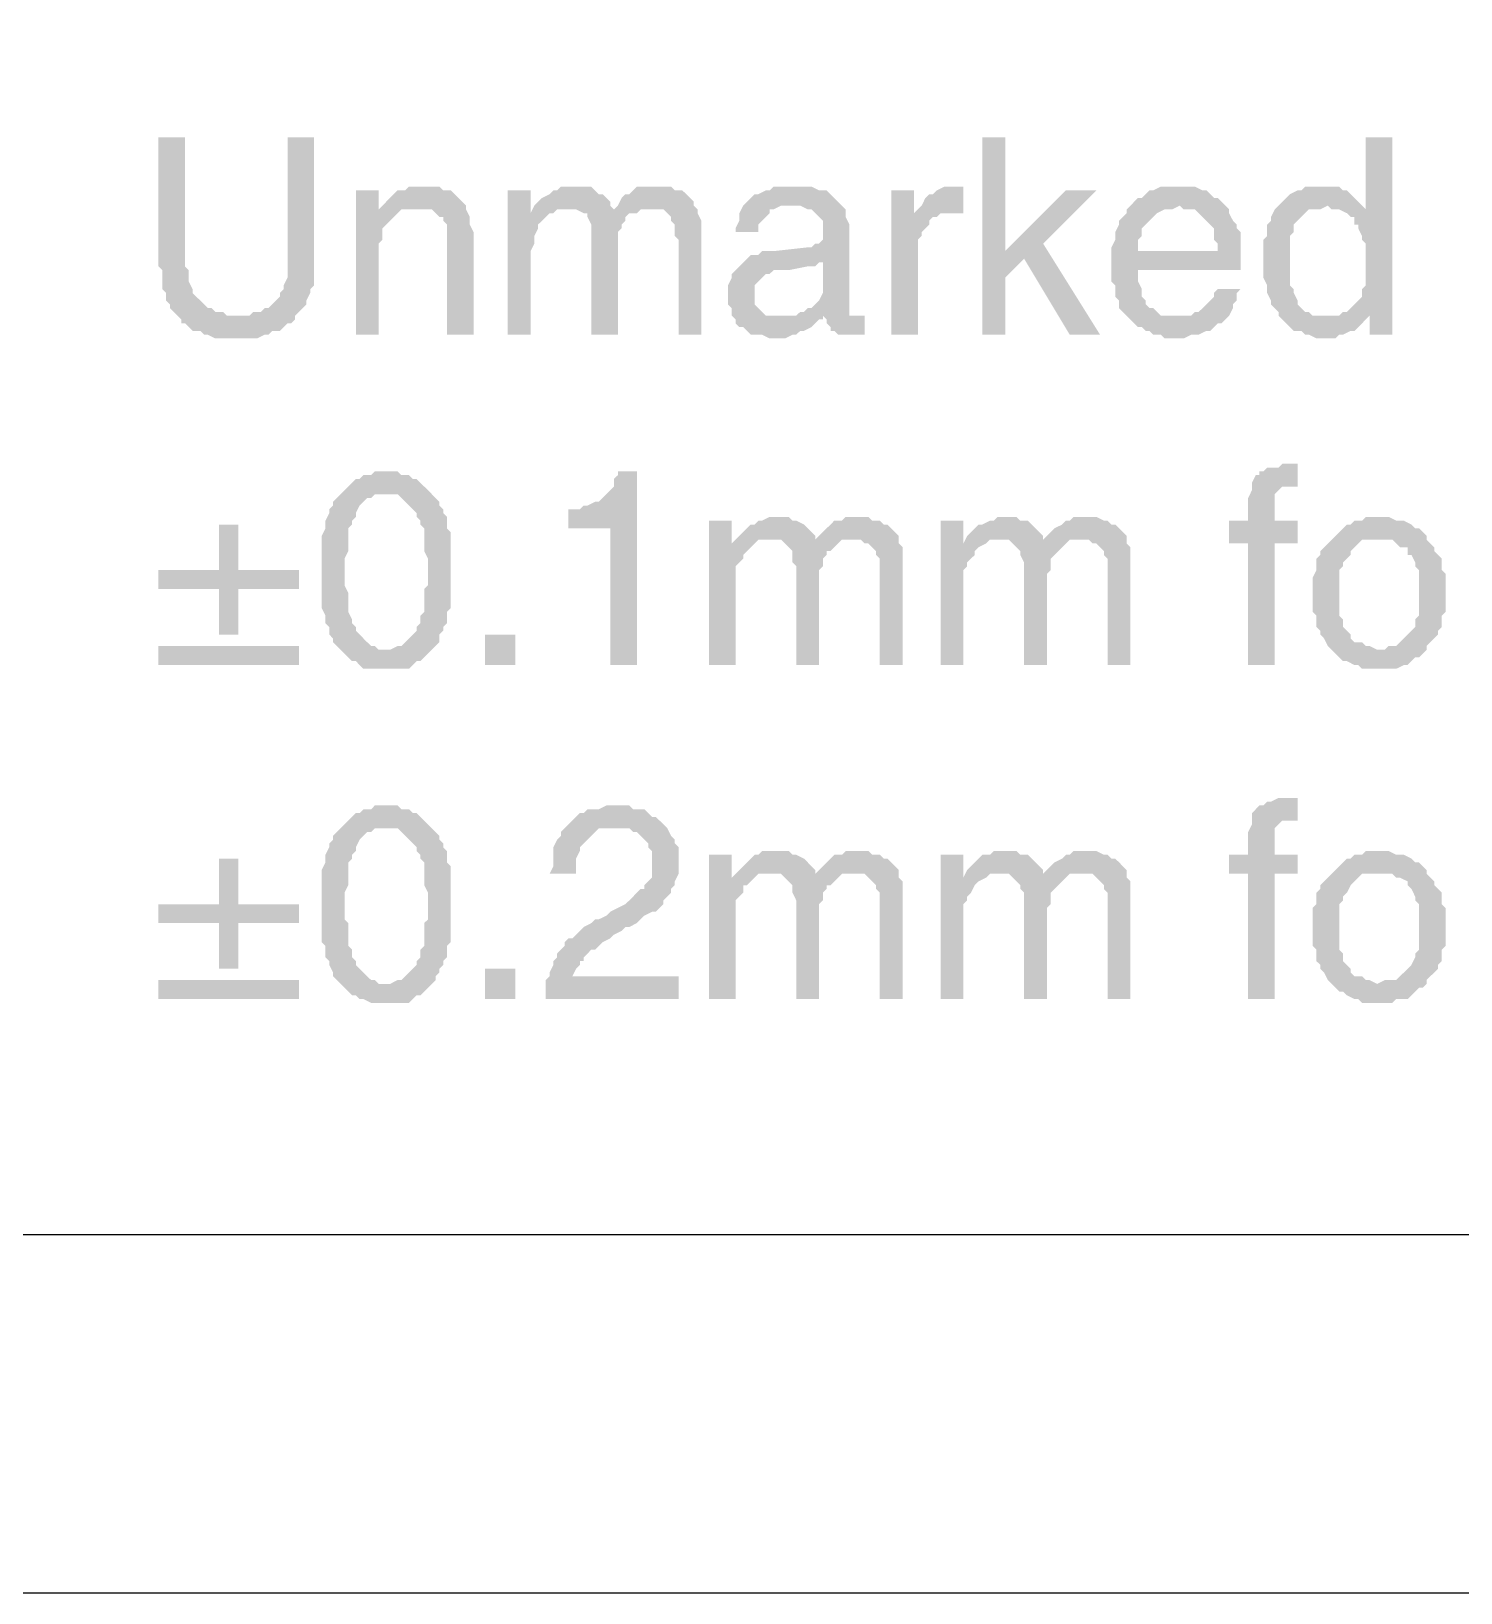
# Model space of a CAD drawing. Header units: inches. Extents: x 3613 to 8393, y -2205 to -794.
# Drawn here: x 4858.05 to 4875.04, y -2204.77 to -2186.21 of the extents above; entities that cross this region are included whole.
import ezdxf

# ---------------------------------------------------------------- set-up
doc = ezdxf.new("R2010")
doc.units = ezdxf.units.IN
doc.header["$MEASUREMENT"] = 0

msp = doc.modelspace()

# ---------------------------------------------------------------- hatches: boundary and pattern name
at = {"transparency": 33554559}
for points in [[(4859.88, -2187.47), (4859.564, -2187.47), (4859.564, -2189.005), (4859.609, -2189.05), (4859.609, -2189.275), (4859.654, -2189.321), (4859.654, -2189.411), (4859.7, -2189.456), (4859.7, -2189.501), (4859.745, -2189.546), (4859.79, -2189.591), (4860.512, -2189.591), (4860.377, -2189.591), (4860.331, -2189.546), (4860.241, -2189.546), (4860.196, -2189.501), (4860.151, -2189.501), (4860.106, -2189.456), (4860.061, -2189.411), (4860.061, -2189.411), (4860.015, -2189.366), (4859.97, -2189.321), (4859.97, -2189.275), (4859.925, -2189.185), (4859.925, -2189.05), (4859.88, -2189.005), (4859.88, -2188.914)], [(4861.415, -2187.47), (4861.099, -2187.47), (4861.099, -2189.14), (4861.054, -2189.23), (4861.054, -2189.275), (4861.008, -2189.321), (4861.008, -2189.366), (4860.963, -2189.411), (4860.918, -2189.456), (4860.873, -2189.501), (4860.828, -2189.501), (4860.783, -2189.546), (4860.692, -2189.546), (4860.647, -2189.591), (4859.79, -2189.591), (4859.835, -2189.636), (4859.835, -2189.682), (4859.88, -2189.682), (4859.925, -2189.727), (4859.97, -2189.772), (4860.061, -2189.772), (4860.106, -2189.817), (4860.151, -2189.817), (4860.241, -2189.862), (4860.738, -2189.862), (4860.828, -2189.817), (4860.873, -2189.817), (4860.918, -2189.772), (4861.008, -2189.772), (4861.054, -2189.727), (4861.099, -2189.682), (4861.144, -2189.682), (4861.189, -2189.636), (4861.189, -2189.591), (4861.234, -2189.546), (4861.279, -2189.501), (4861.324, -2189.456), (4861.324, -2189.411), (4861.369, -2189.321), (4861.369, -2189.275), (4861.415, -2189.23), (4861.415, -2188.959)], [(4869.629, -2187.47), (4869.358, -2187.47), (4869.358, -2189.817), (4869.629, -2189.817), (4869.629, -2189.14), (4869.854, -2188.914), (4869.629, -2188.824)], [(4874.232, -2187.47), (4873.916, -2187.47), (4873.916, -2188.328), (4873.691, -2188.373), (4873.736, -2188.418), (4873.781, -2188.418), (4873.781, -2188.508), (4873.826, -2188.508), (4873.826, -2188.553), (4873.871, -2188.644), (4873.871, -2188.689), (4873.916, -2188.734), (4873.916, -2189.23), (4873.871, -2189.275), (4873.871, -2189.366), (4873.826, -2189.411), (4873.781, -2189.456), (4873.781, -2189.456), (4873.736, -2189.501), (4873.691, -2189.546), (4873.645, -2189.546), (4873.961, -2189.591), (4873.961, -2189.817), (4874.232, -2189.817)], [(4862.182, -2188.102), (4861.911, -2188.102), (4861.911, -2189.817), (4862.182, -2189.817), (4862.182, -2188.869), (4862.182, -2188.734), (4862.227, -2188.689), (4862.227, -2188.553), (4862.272, -2188.508), (4862.317, -2188.463), (4862.317, -2188.463), (4862.362, -2188.418), (4862.407, -2188.373), (4862.182, -2188.328)], [(4862.678, -2188.057), (4862.543, -2188.057), (4862.498, -2188.102), (4862.407, -2188.102), (4862.362, -2188.147), (4862.317, -2188.192), (4862.272, -2188.237), (4862.227, -2188.283), (4862.182, -2188.328), (4862.407, -2188.373), (4862.453, -2188.328), (4862.633, -2188.328), (4863.22, -2188.283), (4863.175, -2188.237), (4863.13, -2188.192), (4863.13, -2188.192), (4863.084, -2188.147), (4863.039, -2188.102), (4862.949, -2188.102), (4862.904, -2188.057), (4862.769, -2188.057)], [(4863.987, -2188.102), (4863.716, -2188.102), (4863.716, -2189.817), (4863.987, -2189.817), (4863.987, -2188.824), (4864.032, -2188.734), (4864.032, -2188.644), (4864.077, -2188.553), (4864.077, -2188.508), (4864.123, -2188.463), (4864.168, -2188.418), (4864.213, -2188.373), (4864.258, -2188.373), (4863.987, -2188.373)], [(4864.484, -2188.057), (4864.348, -2188.057), (4864.303, -2188.102), (4864.258, -2188.102), (4864.213, -2188.147), (4864.123, -2188.192), (4864.077, -2188.237), (4864.032, -2188.283), (4863.987, -2188.373), (4864.258, -2188.373), (4864.303, -2188.328), (4864.438, -2188.328), (4864.935, -2188.283), (4864.935, -2188.237), (4864.89, -2188.192), (4864.845, -2188.147), (4864.799, -2188.147), (4864.754, -2188.102), (4864.709, -2188.057), (4864.574, -2188.057)], [(4865.431, -2188.057), (4865.251, -2188.057), (4865.206, -2188.102), (4865.161, -2188.147), (4865.115, -2188.147), (4865.07, -2188.192), (4865.025, -2188.283), (4864.98, -2188.328), (4864.529, -2188.328), (4864.619, -2188.373), (4864.664, -2188.373), (4864.664, -2188.418), (4864.709, -2188.508), (4864.709, -2189.817), (4865.025, -2189.817), (4865.025, -2188.824), (4865.025, -2188.598), (4865.07, -2188.553), (4865.07, -2188.508), (4865.115, -2188.463), (4865.115, -2188.418), (4865.161, -2188.373), (4865.251, -2188.373), (4865.296, -2188.328), (4865.431, -2188.328), (4865.928, -2188.283), (4865.928, -2188.237), (4865.883, -2188.192), (4865.883, -2188.192), (4865.838, -2188.147), (4865.792, -2188.102), (4865.702, -2188.102), (4865.657, -2188.057), (4865.522, -2188.057)], [(4867.146, -2188.057), (4866.876, -2188.057), (4866.83, -2188.102), (4866.785, -2188.102), (4866.695, -2188.147), (4866.65, -2188.147), (4866.605, -2188.192), (4866.605, -2188.192), (4866.56, -2188.237), (4866.515, -2188.283), (4866.469, -2188.373), (4866.469, -2188.463), (4866.424, -2188.553), (4866.424, -2188.598), (4866.695, -2188.598), (4866.695, -2188.508), (4866.74, -2188.463), (4866.785, -2188.418), (4866.83, -2188.373), (4866.83, -2188.328), (4866.876, -2188.328), (4866.966, -2188.283), (4867.688, -2188.283), (4867.643, -2188.237), (4867.598, -2188.192), (4867.553, -2188.147), (4867.507, -2188.102), (4867.417, -2188.102), (4867.327, -2188.057), (4867.192, -2188.057)], [(4868.545, -2188.102), (4868.275, -2188.102), (4868.275, -2189.817), (4868.591, -2189.817), (4868.591, -2188.689), (4868.636, -2188.644), (4868.636, -2188.598), (4868.681, -2188.553), (4868.726, -2188.508), (4868.726, -2188.463), (4868.771, -2188.418), (4868.816, -2188.418), (4868.545, -2188.373)], [(4869.042, -2188.057), (4868.907, -2188.057), (4868.816, -2188.102), (4868.771, -2188.147), (4868.726, -2188.147), (4868.681, -2188.192), (4868.636, -2188.283), (4868.636, -2188.283), (4868.591, -2188.328), (4869.087, -2188.373), (4869.132, -2188.373), (4869.132, -2188.057), (4869.087, -2188.057)], [(4870.712, -2188.102), (4870.351, -2188.102), (4869.629, -2188.824), (4869.854, -2188.914), (4870.396, -2189.817), (4870.757, -2189.817), (4870.08, -2188.734)], [(4871.705, -2188.057), (4871.479, -2188.057), (4871.389, -2188.102), (4871.344, -2188.102), (4871.299, -2188.147), (4871.253, -2188.192), (4871.208, -2188.192), (4871.163, -2188.237), (4871.118, -2188.283), (4871.705, -2188.283), (4871.75, -2188.328), (4871.885, -2188.328), (4871.93, -2188.373), (4871.976, -2188.418), (4872.021, -2188.463), (4872.021, -2188.463), (4872.066, -2188.508), (4872.111, -2188.553), (4872.111, -2188.689), (4872.156, -2188.734), (4872.156, -2188.824), (4870.892, -2188.824), (4870.892, -2189.185), (4870.937, -2189.23), (4870.937, -2189.366), (4870.983, -2189.411), (4870.983, -2189.501), (4871.028, -2189.546), (4871.073, -2189.591), (4871.118, -2189.636), (4871.118, -2189.636), (4871.163, -2189.682), (4871.208, -2189.727), (4871.253, -2189.727), (4871.299, -2189.772), (4871.344, -2189.772), (4871.389, -2189.817), (4871.479, -2189.817), (4871.524, -2189.862), (4871.75, -2189.862), (4871.84, -2189.817), (4871.93, -2189.817), (4872.021, -2189.772), (4872.066, -2189.772), (4872.111, -2189.727), (4872.156, -2189.682), (4872.201, -2189.682), (4872.246, -2189.636), (4871.705, -2189.591), (4871.479, -2189.591), (4871.434, -2189.546), (4871.389, -2189.501), (4871.344, -2189.501), (4871.299, -2189.456), (4871.299, -2189.411), (4871.253, -2189.366), (4871.253, -2189.275), (4871.208, -2189.185), (4871.208, -2189.05), (4872.427, -2189.05), (4872.427, -2188.598), (4872.382, -2188.553), (4872.382, -2188.508), (4872.337, -2188.463), (4872.291, -2188.373), (4872.291, -2188.328), (4872.246, -2188.283), (4872.201, -2188.237), (4872.156, -2188.192), (4872.111, -2188.192), (4872.066, -2188.147), (4872.021, -2188.102), (4871.976, -2188.102), (4871.885, -2188.057), (4871.75, -2188.057)], [(4873.42, -2188.057), (4873.194, -2188.057), (4873.149, -2188.102), (4873.104, -2188.102), (4873.014, -2188.147), (4872.968, -2188.192), (4872.923, -2188.237), (4872.878, -2188.283), (4873.465, -2188.283), (4873.51, -2188.328), (4873.6, -2188.328), (4873.691, -2188.373), (4873.916, -2188.328), (4873.916, -2188.328), (4873.871, -2188.283), (4873.826, -2188.237), (4873.781, -2188.192), (4873.736, -2188.147), (4873.691, -2188.102), (4873.645, -2188.102), (4873.6, -2188.057), (4873.465, -2188.057)], [(4863.22, -2188.283), (4862.633, -2188.328), (4862.814, -2188.328), (4862.859, -2188.373), (4862.904, -2188.418), (4862.949, -2188.418), (4862.949, -2188.463), (4862.994, -2188.508), (4862.994, -2189.817), (4863.31, -2189.817), (4863.31, -2188.598), (4863.265, -2188.508), (4863.265, -2188.418), (4863.22, -2188.328)], [(4865.928, -2188.283), (4865.431, -2188.328), (4865.567, -2188.328), (4865.612, -2188.373), (4865.657, -2188.418), (4865.657, -2188.463), (4865.702, -2188.508), (4865.702, -2188.644), (4865.747, -2188.689), (4865.747, -2189.817), (4866.018, -2189.817), (4866.018, -2188.598), (4866.018, -2188.463), (4865.973, -2188.373), (4865.973, -2188.328)], [(4867.688, -2188.283), (4867.101, -2188.283), (4867.192, -2188.283), (4867.282, -2188.328), (4867.327, -2188.328), (4867.372, -2188.373), (4867.417, -2188.418), (4867.462, -2188.463), (4867.462, -2188.689), (4867.417, -2188.734), (4867.372, -2188.734), (4867.327, -2188.779), (4867.282, -2188.779), (4866.876, -2188.824), (4866.74, -2188.824), (4866.695, -2188.869), (4866.605, -2188.869), (4866.56, -2188.914), (4867.462, -2188.959), (4867.462, -2189.23), (4867.462, -2189.321), (4867.417, -2189.411), (4867.372, -2189.456), (4867.327, -2189.501), (4867.282, -2189.501), (4867.237, -2189.546), (4867.192, -2189.546), (4867.146, -2189.591), (4866.921, -2189.591), (4866.424, -2189.636), (4866.424, -2189.682), (4866.469, -2189.727), (4866.515, -2189.727), (4866.56, -2189.772), (4866.605, -2189.817), (4866.74, -2189.817), (4866.83, -2189.862), (4867.011, -2189.862), (4867.101, -2189.817), (4867.146, -2189.817), (4867.192, -2189.772), (4867.237, -2189.772), (4867.327, -2189.727), (4867.372, -2189.682), (4867.417, -2189.636), (4867.462, -2189.636), (4867.462, -2189.591), (4867.778, -2189.591), (4867.778, -2188.508), (4867.733, -2188.418), (4867.733, -2188.328)], [(4868.591, -2188.328), (4868.545, -2188.373), (4868.816, -2188.418), (4868.861, -2188.373), (4869.087, -2188.373)], [(4871.118, -2188.283), (4871.073, -2188.328), (4871.073, -2188.373), (4871.028, -2188.418), (4870.983, -2188.463), (4870.983, -2188.508), (4870.937, -2188.598), (4870.937, -2188.689), (4870.892, -2188.779), (4870.892, -2188.824), (4871.208, -2188.824), (4871.208, -2188.689), (4871.253, -2188.644), (4871.253, -2188.553), (4871.299, -2188.508), (4871.344, -2188.463), (4871.344, -2188.463), (4871.389, -2188.418), (4871.434, -2188.373), (4871.524, -2188.328), (4871.614, -2188.328), (4871.705, -2188.283)], [(4872.878, -2188.283), (4872.833, -2188.328), (4872.788, -2188.418), (4872.788, -2188.463), (4872.743, -2188.508), (4872.743, -2188.644), (4872.698, -2188.689), (4872.698, -2189.14), (4872.743, -2189.23), (4872.743, -2189.321), (4872.788, -2189.411), (4872.788, -2189.456), (4872.833, -2189.501), (4872.878, -2189.546), (4872.878, -2189.591), (4872.923, -2189.636), (4872.968, -2189.682), (4873.014, -2189.727), (4873.059, -2189.772), (4873.149, -2189.772), (4873.194, -2189.817), (4873.239, -2189.817), (4873.329, -2189.862), (4873.555, -2189.862), (4873.6, -2189.817), (4873.645, -2189.817), (4873.736, -2189.772), (4873.781, -2189.772), (4873.826, -2189.727), (4873.871, -2189.682), (4873.916, -2189.636), (4873.465, -2189.591), (4873.284, -2189.591), (4873.239, -2189.546), (4873.194, -2189.546), (4873.149, -2189.501), (4873.104, -2189.456), (4873.104, -2189.411), (4873.059, -2189.321), (4873.059, -2189.275), (4873.014, -2189.23), (4873.014, -2188.644), (4873.059, -2188.598), (4873.059, -2188.508), (4873.104, -2188.463), (4873.104, -2188.463), (4873.149, -2188.418), (4873.194, -2188.373), (4873.239, -2188.328), (4873.375, -2188.328), (4873.465, -2188.283)], [(4866.56, -2188.914), (4866.515, -2188.959), (4866.469, -2189.005), (4866.469, -2189.005), (4866.424, -2189.05), (4866.379, -2189.095), (4866.379, -2189.14), (4866.334, -2189.23), (4866.334, -2189.366), (4866.334, -2189.456), (4866.379, -2189.501), (4866.379, -2189.591), (4866.424, -2189.636), (4866.921, -2189.591), (4866.785, -2189.591), (4866.74, -2189.546), (4866.695, -2189.501), (4866.65, -2189.456), (4866.65, -2189.23), (4866.695, -2189.185), (4866.74, -2189.14), (4866.785, -2189.095), (4866.83, -2189.095), (4866.876, -2189.05), (4867.056, -2189.05), (4867.282, -2189.005), (4867.372, -2189.005), (4867.417, -2188.959), (4867.462, -2188.959)], [(4872.427, -2189.275), (4872.156, -2189.275), (4872.111, -2189.321), (4872.111, -2189.366), (4872.066, -2189.411), (4872.021, -2189.456), (4871.976, -2189.501), (4871.93, -2189.546), (4871.885, -2189.546), (4871.84, -2189.591), (4871.705, -2189.591), (4872.246, -2189.636), (4872.291, -2189.591), (4872.337, -2189.501), (4872.337, -2189.456), (4872.382, -2189.411), (4872.382, -2189.321)], [(4867.778, -2189.591), (4867.462, -2189.591), (4867.507, -2189.636), (4867.868, -2189.591), (4867.868, -2189.591)], [(4867.959, -2189.591), (4867.868, -2189.591), (4867.507, -2189.636), (4867.507, -2189.682), (4867.553, -2189.727), (4867.553, -2189.772), (4867.598, -2189.772), (4867.643, -2189.817), (4867.959, -2189.817)], [(4873.645, -2189.546), (4873.6, -2189.591), (4873.465, -2189.591), (4873.916, -2189.636), (4873.961, -2189.591)], [(4862.272, -2191.442), (4862.137, -2191.442), (4862.092, -2191.487), (4862.001, -2191.487), (4861.956, -2191.532), (4861.911, -2191.532), (4861.866, -2191.577), (4861.821, -2191.622), (4861.776, -2191.667), (4861.731, -2191.713), (4862.407, -2191.713), (4862.453, -2191.758), (4862.498, -2191.803), (4862.543, -2191.848), (4862.588, -2191.893), (4862.633, -2191.938), (4862.633, -2191.983), (4862.678, -2192.028), (4862.678, -2192.074), (4862.723, -2192.119), (4862.723, -2192.39), (4862.769, -2192.48), (4862.769, -2192.796), (4862.723, -2192.841), (4862.723, -2193.112), (4862.678, -2193.157), (4862.678, -2193.247), (4862.633, -2193.292), (4862.633, -2193.337), (4862.633, -2193.337), (4862.588, -2193.382), (4862.543, -2193.428), (4862.498, -2193.473), (4862.453, -2193.518), (4862.407, -2193.518), (4862.317, -2193.563), (4861.731, -2193.563), (4861.776, -2193.608), (4861.821, -2193.653), (4861.866, -2193.698), (4861.911, -2193.698), (4861.956, -2193.744), (4862.001, -2193.789), (4862.543, -2193.789), (4862.588, -2193.744), (4862.633, -2193.698), (4862.678, -2193.698), (4862.723, -2193.653), (4862.769, -2193.608), (4862.814, -2193.563), (4862.859, -2193.518), (4862.859, -2193.518), (4862.904, -2193.473), (4862.904, -2193.382), (4862.949, -2193.337), (4862.949, -2193.292), (4862.994, -2193.247), (4862.994, -2193.112), (4863.039, -2193.067), (4863.039, -2192.615), (4863.039, -2192.164), (4862.994, -2192.119), (4862.994, -2191.983), (4862.949, -2191.938), (4862.949, -2191.893), (4862.904, -2191.848), (4862.904, -2191.803), (4862.859, -2191.758), (4862.859, -2191.758), (4862.814, -2191.713), (4862.769, -2191.667), (4862.723, -2191.622), (4862.678, -2191.577), (4862.633, -2191.532), (4862.588, -2191.532), (4862.543, -2191.487), (4862.453, -2191.487), (4862.407, -2191.442), (4862.317, -2191.442)], [(4865.251, -2191.442), (4865.025, -2191.442), (4865.025, -2191.487), (4864.98, -2191.532), (4864.98, -2191.622), (4864.935, -2191.667), (4864.89, -2191.713), (4864.845, -2191.758), (4864.799, -2191.803), (4864.754, -2191.803), (4864.664, -2191.848), (4864.619, -2191.848), (4864.574, -2191.893), (4864.438, -2191.893), (4864.438, -2192.119), (4864.935, -2192.119), (4864.935, -2193.744), (4865.251, -2193.744)], [(4872.968, -2191.352), (4872.923, -2191.352), (4872.878, -2191.397), (4872.743, -2191.397), (4872.698, -2191.442), (4872.652, -2191.442), (4872.652, -2191.487), (4872.607, -2191.487), (4872.562, -2191.577), (4872.562, -2191.622), (4873.104, -2191.622), (4873.104, -2191.352)], [(4872.562, -2191.622), (4872.562, -2191.667), (4872.517, -2191.758), (4872.517, -2192.028), (4872.291, -2192.028), (4872.291, -2192.299), (4872.517, -2192.299), (4872.517, -2193.744), (4872.833, -2193.744), (4872.833, -2192.299), (4873.104, -2192.299), (4873.104, -2192.028), (4872.833, -2192.028), (4872.833, -2191.713), (4872.878, -2191.667), (4872.878, -2191.667), (4872.923, -2191.622), (4873.014, -2191.622)], [(4861.731, -2191.713), (4861.685, -2191.758), (4861.685, -2191.758), (4861.64, -2191.803), (4861.64, -2191.848), (4861.595, -2191.893), (4861.595, -2191.938), (4861.55, -2192.028), (4861.55, -2192.119), (4861.505, -2192.209), (4861.505, -2193.067), (4861.55, -2193.157), (4861.55, -2193.247), (4861.595, -2193.292), (4861.595, -2193.382), (4861.64, -2193.428), (4861.64, -2193.473), (4861.685, -2193.518), (4861.731, -2193.563), (4862.272, -2193.563), (4862.182, -2193.563), (4862.137, -2193.518), (4862.092, -2193.518), (4862.046, -2193.473), (4862.001, -2193.428), (4861.956, -2193.382), (4861.911, -2193.337), (4861.911, -2193.292), (4861.866, -2193.247), (4861.866, -2193.202), (4861.821, -2193.112), (4861.821, -2192.886), (4861.776, -2192.796), (4861.776, -2192.48), (4861.821, -2192.39), (4861.821, -2192.119), (4861.866, -2192.074), (4861.866, -2192.028), (4861.911, -2191.983), (4861.911, -2191.938), (4861.911, -2191.938), (4861.956, -2191.848), (4862.001, -2191.803), (4862.046, -2191.758), (4862.092, -2191.758), (4862.137, -2191.713), (4862.272, -2191.713)], [(4866.379, -2192.028), (4866.108, -2192.028), (4866.108, -2193.744), (4866.424, -2193.744), (4866.424, -2192.57), (4866.469, -2192.525), (4866.515, -2192.48), (4866.515, -2192.435), (4866.56, -2192.39), (4866.605, -2192.344), (4866.65, -2192.299), (4866.379, -2192.299)], [(4866.921, -2191.983), (4866.83, -2191.983), (4866.74, -2192.028), (4866.695, -2192.028), (4866.65, -2192.074), (4866.605, -2192.074), (4866.56, -2192.119), (4866.515, -2192.164), (4866.469, -2192.209), (4866.379, -2192.299), (4866.65, -2192.299), (4866.695, -2192.254), (4866.83, -2192.254), (4867.372, -2192.209), (4867.327, -2192.164), (4867.282, -2192.119), (4867.282, -2192.119), (4867.237, -2192.074), (4867.146, -2192.028), (4867.101, -2192.028), (4867.056, -2191.983), (4866.966, -2191.983)], [(4867.868, -2191.983), (4867.733, -2191.983), (4867.688, -2192.028), (4867.598, -2192.028), (4867.553, -2192.074), (4867.507, -2192.119), (4867.462, -2192.164), (4867.417, -2192.209), (4867.372, -2192.254), (4866.966, -2192.254), (4867.011, -2192.299), (4867.056, -2192.344), (4867.056, -2192.344), (4867.101, -2192.39), (4867.101, -2192.525), (4867.146, -2192.57), (4867.146, -2193.744), (4867.417, -2193.744), (4867.417, -2192.615), (4867.462, -2192.57), (4867.462, -2192.48), (4867.507, -2192.435), (4867.507, -2192.39), (4867.553, -2192.39), (4867.598, -2192.344), (4867.643, -2192.299), (4867.688, -2192.254), (4867.823, -2192.254), (4868.365, -2192.209), (4868.32, -2192.164), (4868.275, -2192.119), (4868.275, -2192.119), (4868.23, -2192.074), (4868.184, -2192.074), (4868.139, -2192.028), (4868.049, -2192.028), (4868.004, -2191.983), (4867.914, -2191.983)], [(4869.132, -2192.028), (4868.861, -2192.028), (4868.861, -2193.744), (4869.132, -2193.744), (4869.132, -2192.615), (4869.177, -2192.57), (4869.177, -2192.525), (4869.222, -2192.48), (4869.268, -2192.435), (4869.268, -2192.39), (4869.313, -2192.344), (4869.403, -2192.299), (4869.132, -2192.299)], [(4869.629, -2191.983), (4869.538, -2191.983), (4869.493, -2192.028), (4869.448, -2192.028), (4869.358, -2192.074), (4869.313, -2192.074), (4869.268, -2192.119), (4869.222, -2192.164), (4869.177, -2192.209), (4869.132, -2192.299), (4869.403, -2192.299), (4869.448, -2192.254), (4869.584, -2192.254), (4870.08, -2192.209), (4870.035, -2192.164), (4869.99, -2192.119), (4869.99, -2192.119), (4869.945, -2192.074), (4869.899, -2192.028), (4869.809, -2192.028), (4869.764, -2191.983), (4869.719, -2191.983)], [(4870.576, -2191.983), (4870.441, -2191.983), (4870.396, -2192.028), (4870.351, -2192.028), (4870.306, -2192.074), (4870.215, -2192.119), (4870.17, -2192.164), (4870.125, -2192.209), (4870.08, -2192.254), (4869.674, -2192.254), (4869.719, -2192.299), (4869.764, -2192.344), (4869.764, -2192.344), (4869.809, -2192.39), (4869.809, -2192.435), (4869.854, -2192.525), (4869.854, -2193.744), (4870.125, -2193.744), (4870.125, -2192.66), (4870.17, -2192.615), (4870.17, -2192.48), (4870.215, -2192.435), (4870.26, -2192.39), (4870.26, -2192.39), (4870.306, -2192.344), (4870.351, -2192.299), (4870.396, -2192.254), (4870.531, -2192.254), (4871.073, -2192.209), (4871.028, -2192.164), (4870.983, -2192.119), (4870.983, -2192.119), (4870.937, -2192.074), (4870.892, -2192.074), (4870.847, -2192.028), (4870.802, -2192.028), (4870.712, -2191.983), (4870.667, -2191.983)], [(4874.052, -2191.983), (4873.916, -2191.983), (4873.871, -2192.028), (4873.781, -2192.028), (4873.736, -2192.074), (4873.691, -2192.074), (4873.645, -2192.119), (4873.6, -2192.164), (4873.555, -2192.209), (4873.51, -2192.254), (4873.51, -2192.254), (4873.465, -2192.299), (4873.42, -2192.344), (4873.375, -2192.39), (4873.375, -2192.435), (4873.329, -2192.48), (4873.329, -2192.615), (4873.284, -2192.705), (4873.284, -2192.886), (4873.284, -2193.112), (4873.329, -2193.157), (4873.329, -2193.292), (4873.375, -2193.337), (4873.375, -2193.382), (4873.42, -2193.428), (4873.465, -2193.518), (4873.51, -2193.563), (4874.052, -2193.563), (4873.961, -2193.518), (4873.916, -2193.518), (4873.871, -2193.473), (4873.781, -2193.473), (4873.736, -2193.428), (4873.736, -2193.382), (4873.691, -2193.337), (4873.645, -2193.292), (4873.645, -2193.202), (4873.6, -2193.157), (4873.6, -2192.615), (4873.645, -2192.57), (4873.645, -2192.525), (4873.691, -2192.48), (4873.736, -2192.435), (4873.736, -2192.39), (4873.781, -2192.344), (4873.826, -2192.299), (4873.871, -2192.254), (4874.052, -2192.254), (4874.638, -2192.209), (4874.593, -2192.164), (4874.548, -2192.119), (4874.503, -2192.119), (4874.458, -2192.074), (4874.368, -2192.028), (4874.277, -2192.028), (4874.187, -2191.983), (4874.142, -2191.983)], [(4860.512, -2192.074), (4860.286, -2192.074), (4860.286, -2192.615), (4859.564, -2192.615), (4859.564, -2192.841), (4860.286, -2192.841), (4860.286, -2193.382), (4860.512, -2193.382), (4860.512, -2192.841), (4861.234, -2192.841), (4861.234, -2192.615), (4860.512, -2192.615)], [(4868.365, -2192.209), (4867.823, -2192.254), (4867.914, -2192.254), (4867.959, -2192.299), (4868.004, -2192.299), (4868.049, -2192.344), (4868.094, -2192.39), (4868.094, -2192.435), (4868.139, -2192.48), (4868.139, -2193.744), (4868.41, -2193.744), (4868.41, -2192.344), (4868.365, -2192.299)], [(4871.073, -2192.209), (4870.531, -2192.254), (4870.622, -2192.254), (4870.667, -2192.299), (4870.712, -2192.299), (4870.757, -2192.344), (4870.802, -2192.39), (4870.802, -2192.435), (4870.847, -2192.48), (4870.847, -2193.744), (4871.118, -2193.744), (4871.118, -2192.344), (4871.073, -2192.299)], [(4874.638, -2192.209), (4874.052, -2192.254), (4874.232, -2192.254), (4874.277, -2192.299), (4874.322, -2192.344), (4874.413, -2192.344), (4874.413, -2192.435), (4874.458, -2192.435), (4874.503, -2192.525), (4874.503, -2192.57), (4874.548, -2192.615), (4874.548, -2193.157), (4874.503, -2193.202), (4874.503, -2193.292), (4874.458, -2193.337), (4874.413, -2193.382), (4874.413, -2193.382), (4874.368, -2193.428), (4874.322, -2193.473), (4874.277, -2193.518), (4874.187, -2193.518), (4874.142, -2193.563), (4873.51, -2193.563), (4873.555, -2193.608), (4873.6, -2193.653), (4873.645, -2193.698), (4873.691, -2193.698), (4873.781, -2193.744), (4873.826, -2193.744), (4873.871, -2193.789), (4874.277, -2193.789), (4874.368, -2193.744), (4874.413, -2193.744), (4874.458, -2193.698), (4874.503, -2193.653), (4874.548, -2193.653), (4874.593, -2193.608), (4874.638, -2193.563), (4874.638, -2193.518), (4874.683, -2193.473), (4874.729, -2193.428), (4874.774, -2193.382), (4874.774, -2193.337), (4874.819, -2193.292), (4874.819, -2193.157), (4874.864, -2193.112), (4874.864, -2192.886), (4874.864, -2192.66), (4874.819, -2192.615), (4874.819, -2192.48), (4874.774, -2192.435), (4874.729, -2192.39), (4874.729, -2192.344), (4874.683, -2192.299), (4874.638, -2192.254)], [(4861.234, -2193.744), (4861.234, -2193.518), (4859.564, -2193.518), (4859.564, -2193.744)], [(4863.807, -2193.744), (4863.807, -2193.382), (4863.446, -2193.382), (4863.446, -2193.744)], [(4872.968, -2195.323), (4872.878, -2195.323), (4872.788, -2195.368), (4872.743, -2195.368), (4872.698, -2195.413), (4872.652, -2195.413), (4872.607, -2195.459), (4872.562, -2195.504), (4872.562, -2195.594), (4873.104, -2195.594), (4873.104, -2195.323)], [(4862.272, -2195.413), (4862.137, -2195.413), (4862.092, -2195.459), (4862.001, -2195.459), (4861.956, -2195.504), (4861.911, -2195.504), (4861.866, -2195.549), (4861.821, -2195.594), (4861.776, -2195.639), (4861.731, -2195.684), (4862.407, -2195.684), (4862.453, -2195.729), (4862.498, -2195.774), (4862.543, -2195.82), (4862.588, -2195.865), (4862.633, -2195.91), (4862.633, -2195.955), (4862.678, -2196), (4862.678, -2196.045), (4862.723, -2196.09), (4862.723, -2196.361), (4862.769, -2196.451), (4862.769, -2196.767), (4862.723, -2196.812), (4862.723, -2197.083), (4862.678, -2197.128), (4862.678, -2197.219), (4862.633, -2197.264), (4862.633, -2197.309), (4862.633, -2197.309), (4862.588, -2197.354), (4862.543, -2197.399), (4862.498, -2197.444), (4862.453, -2197.489), (4862.407, -2197.489), (4862.317, -2197.535), (4861.731, -2197.535), (4861.776, -2197.58), (4861.821, -2197.625), (4861.866, -2197.67), (4861.911, -2197.67), (4861.956, -2197.715), (4862.001, -2197.715), (4862.092, -2197.76), (4862.543, -2197.76), (4862.588, -2197.715), (4862.633, -2197.67), (4862.678, -2197.67), (4862.723, -2197.625), (4862.769, -2197.58), (4862.814, -2197.535), (4862.859, -2197.489), (4862.859, -2197.444), (4862.904, -2197.399), (4862.904, -2197.354), (4862.949, -2197.309), (4862.949, -2197.264), (4862.994, -2197.219), (4862.994, -2197.083), (4863.039, -2197.038), (4863.039, -2196.587), (4863.039, -2196.136), (4862.994, -2196.09), (4862.994, -2195.955), (4862.949, -2195.91), (4862.949, -2195.865), (4862.904, -2195.82), (4862.904, -2195.774), (4862.859, -2195.729), (4862.859, -2195.729), (4862.814, -2195.684), (4862.769, -2195.639), (4862.723, -2195.594), (4862.678, -2195.549), (4862.633, -2195.504), (4862.588, -2195.504), (4862.543, -2195.459), (4862.453, -2195.459), (4862.407, -2195.413), (4862.317, -2195.413)], [(4865.025, -2195.413), (4864.89, -2195.413), (4864.799, -2195.459), (4864.664, -2195.459), (4864.619, -2195.504), (4864.574, -2195.504), (4864.529, -2195.549), (4864.484, -2195.594), (4864.438, -2195.639), (4864.438, -2195.639), (4864.393, -2195.684), (4864.348, -2195.729), (4864.348, -2195.774), (4864.303, -2195.82), (4864.258, -2195.91), (4864.258, -2196.136), (4864.213, -2196.226), (4864.529, -2196.226), (4864.529, -2196.045), (4864.574, -2195.955), (4864.574, -2195.91), (4864.619, -2195.865), (4864.664, -2195.82), (4864.709, -2195.774), (4864.754, -2195.729), (4864.799, -2195.684), (4864.98, -2195.684), (4865.567, -2195.639), (4865.522, -2195.594), (4865.476, -2195.549), (4865.431, -2195.549), (4865.386, -2195.504), (4865.341, -2195.459), (4865.206, -2195.459), (4865.161, -2195.413), (4865.07, -2195.413)], [(4861.731, -2195.684), (4861.685, -2195.729), (4861.685, -2195.729), (4861.64, -2195.774), (4861.64, -2195.82), (4861.595, -2195.865), (4861.595, -2195.91), (4861.55, -2196), (4861.55, -2196.09), (4861.505, -2196.181), (4861.505, -2197.038), (4861.55, -2197.083), (4861.55, -2197.219), (4861.595, -2197.264), (4861.595, -2197.309), (4861.64, -2197.399), (4861.64, -2197.444), (4861.685, -2197.489), (4861.731, -2197.535), (4862.272, -2197.535), (4862.182, -2197.535), (4862.137, -2197.489), (4862.092, -2197.489), (4862.046, -2197.444), (4862.001, -2197.399), (4861.956, -2197.354), (4861.911, -2197.309), (4861.911, -2197.264), (4861.866, -2197.219), (4861.866, -2197.128), (4861.821, -2197.083), (4861.821, -2196.812), (4861.776, -2196.767), (4861.776, -2196.451), (4861.821, -2196.361), (4861.821, -2196.09), (4861.866, -2196.045), (4861.866, -2196), (4861.911, -2195.955), (4861.911, -2195.91), (4861.911, -2195.91), (4861.956, -2195.82), (4862.001, -2195.774), (4862.046, -2195.729), (4862.092, -2195.729), (4862.137, -2195.684), (4862.272, -2195.684)], [(4865.567, -2195.639), (4864.98, -2195.684), (4865.161, -2195.684), (4865.206, -2195.729), (4865.251, -2195.729), (4865.296, -2195.774), (4865.341, -2195.82), (4865.386, -2195.865), (4865.386, -2195.91), (4865.431, -2195.955), (4865.431, -2196.271), (4865.386, -2196.316), (4865.341, -2196.361), (4865.341, -2196.406), (4865.296, -2196.406), (4865.251, -2196.451), (4865.206, -2196.497), (4865.161, -2196.542), (4865.115, -2196.587), (4865.025, -2196.632), (4865.025, -2196.632), (4864.935, -2196.677), (4864.89, -2196.722), (4864.799, -2196.767), (4864.754, -2196.767), (4864.709, -2196.812), (4864.619, -2196.858), (4864.574, -2196.903), (4864.529, -2196.948), (4864.484, -2196.993), (4864.438, -2196.993), (4864.393, -2197.038), (4864.393, -2197.083), (4864.348, -2197.128), (4864.303, -2197.174), (4864.303, -2197.219), (4864.258, -2197.264), (4864.258, -2197.309), (4864.213, -2197.399), (4864.213, -2197.444), (4864.168, -2197.489), (4864.168, -2197.715), (4865.747, -2197.715), (4865.747, -2197.444), (4864.484, -2197.444), (4864.529, -2197.354), (4864.574, -2197.309), (4864.574, -2197.264), (4864.619, -2197.264), (4864.619, -2197.219), (4864.664, -2197.174), (4864.709, -2197.128), (4864.754, -2197.128), (4864.799, -2197.083), (4864.845, -2197.038), (4864.935, -2196.993), (4864.98, -2196.948), (4865.07, -2196.903), (4865.115, -2196.858), (4865.161, -2196.858), (4865.251, -2196.812), (4865.296, -2196.767), (4865.341, -2196.722), (4865.431, -2196.677), (4865.476, -2196.677), (4865.522, -2196.632), (4865.567, -2196.587), (4865.567, -2196.542), (4865.612, -2196.497), (4865.657, -2196.451), (4865.657, -2196.406), (4865.702, -2196.361), (4865.702, -2196.316), (4865.747, -2196.226), (4865.747, -2195.91), (4865.702, -2195.865), (4865.702, -2195.82), (4865.657, -2195.774), (4865.612, -2195.684)], [(4872.562, -2195.594), (4872.562, -2195.639), (4872.517, -2195.729), (4872.517, -2196), (4872.291, -2196), (4872.291, -2196.226), (4872.517, -2196.226), (4872.517, -2197.715), (4872.833, -2197.715), (4872.833, -2196.226), (4873.104, -2196.226), (4873.104, -2196), (4872.833, -2196), (4872.833, -2195.684), (4872.878, -2195.639), (4872.878, -2195.639), (4872.923, -2195.594), (4873.014, -2195.594)], [(4860.512, -2196.045), (4860.286, -2196.045), (4860.286, -2196.587), (4859.564, -2196.587), (4859.564, -2196.812), (4860.286, -2196.812), (4860.286, -2197.354), (4860.512, -2197.354), (4860.512, -2196.812), (4861.234, -2196.812), (4861.234, -2196.587), (4860.512, -2196.587)], [(4866.379, -2196), (4866.108, -2196), (4866.108, -2197.715), (4866.424, -2197.715), (4866.424, -2196.542), (4866.469, -2196.497), (4866.515, -2196.451), (4866.515, -2196.361), (4866.56, -2196.361), (4866.605, -2196.316), (4866.65, -2196.271), (4866.379, -2196.271)], [(4866.921, -2195.955), (4866.74, -2195.955), (4866.695, -2196), (4866.65, -2196), (4866.605, -2196.045), (4866.56, -2196.09), (4866.515, -2196.136), (4866.469, -2196.181), (4866.379, -2196.271), (4866.65, -2196.271), (4866.695, -2196.226), (4866.83, -2196.226), (4867.372, -2196.181), (4867.327, -2196.136), (4867.282, -2196.09), (4867.282, -2196.09), (4867.237, -2196.045), (4867.146, -2196), (4867.101, -2196), (4867.056, -2195.955), (4866.966, -2195.955)], [(4867.868, -2195.955), (4867.733, -2195.955), (4867.688, -2196), (4867.598, -2196), (4867.553, -2196.045), (4867.507, -2196.09), (4867.462, -2196.136), (4867.417, -2196.181), (4867.372, -2196.226), (4866.966, -2196.226), (4867.011, -2196.271), (4867.056, -2196.316), (4867.056, -2196.316), (4867.101, -2196.361), (4867.101, -2196.451), (4867.146, -2196.542), (4867.146, -2197.715), (4867.417, -2197.715), (4867.417, -2196.587), (4867.462, -2196.542), (4867.462, -2196.451), (4867.507, -2196.406), (4867.507, -2196.361), (4867.553, -2196.361), (4867.598, -2196.316), (4867.643, -2196.271), (4867.688, -2196.226), (4867.823, -2196.226), (4868.365, -2196.181), (4868.32, -2196.136), (4868.275, -2196.09), (4868.275, -2196.09), (4868.23, -2196.045), (4868.184, -2196.045), (4868.139, -2196), (4868.049, -2196), (4868.004, -2195.955), (4867.914, -2195.955)], [(4869.132, -2196), (4868.861, -2196), (4868.861, -2197.715), (4869.132, -2197.715), (4869.132, -2196.587), (4869.177, -2196.542), (4869.177, -2196.497), (4869.222, -2196.451), (4869.268, -2196.361), (4869.268, -2196.361), (4869.313, -2196.316), (4869.403, -2196.271), (4869.132, -2196.271)], [(4869.629, -2195.955), (4869.493, -2195.955), (4869.448, -2196), (4869.358, -2196), (4869.313, -2196.045), (4869.268, -2196.09), (4869.222, -2196.136), (4869.177, -2196.181), (4869.132, -2196.271), (4869.403, -2196.271), (4869.448, -2196.226), (4869.584, -2196.226), (4870.08, -2196.181), (4870.035, -2196.136), (4869.99, -2196.09), (4869.99, -2196.09), (4869.945, -2196.045), (4869.899, -2196), (4869.809, -2196), (4869.764, -2195.955), (4869.719, -2195.955)], [(4870.576, -2195.955), (4870.441, -2195.955), (4870.396, -2196), (4870.351, -2196), (4870.306, -2196.045), (4870.215, -2196.09), (4870.17, -2196.136), (4870.125, -2196.181), (4870.08, -2196.226), (4869.674, -2196.226), (4869.719, -2196.271), (4869.764, -2196.316), (4869.764, -2196.316), (4869.809, -2196.361), (4869.809, -2196.406), (4869.854, -2196.451), (4869.854, -2197.715), (4870.125, -2197.715), (4870.125, -2196.632), (4870.17, -2196.587), (4870.17, -2196.451), (4870.215, -2196.406), (4870.26, -2196.361), (4870.26, -2196.361), (4870.306, -2196.316), (4870.351, -2196.271), (4870.396, -2196.226), (4870.531, -2196.226), (4871.073, -2196.181), (4871.028, -2196.136), (4870.983, -2196.09), (4870.983, -2196.09), (4870.937, -2196.045), (4870.892, -2196.045), (4870.847, -2196), (4870.802, -2196), (4870.712, -2195.955), (4870.667, -2195.955)], [(4874.052, -2195.955), (4873.916, -2195.955), (4873.871, -2196), (4873.781, -2196), (4873.736, -2196.045), (4873.691, -2196.045), (4873.645, -2196.09), (4873.6, -2196.136), (4873.555, -2196.181), (4873.51, -2196.226), (4873.51, -2196.226), (4873.465, -2196.271), (4873.42, -2196.316), (4873.375, -2196.361), (4873.375, -2196.406), (4873.329, -2196.451), (4873.329, -2196.587), (4873.284, -2196.632), (4873.284, -2196.858), (4873.284, -2197.083), (4873.329, -2197.128), (4873.329, -2197.264), (4873.375, -2197.309), (4873.375, -2197.354), (4873.42, -2197.399), (4873.465, -2197.489), (4873.51, -2197.535), (4874.052, -2197.535), (4873.961, -2197.489), (4873.916, -2197.489), (4873.871, -2197.444), (4873.781, -2197.444), (4873.736, -2197.399), (4873.736, -2197.354), (4873.691, -2197.309), (4873.645, -2197.264), (4873.645, -2197.174), (4873.6, -2197.128), (4873.6, -2196.587), (4873.645, -2196.542), (4873.645, -2196.497), (4873.691, -2196.451), (4873.736, -2196.361), (4873.736, -2196.361), (4873.781, -2196.316), (4873.826, -2196.271), (4873.871, -2196.226), (4874.052, -2196.226), (4874.638, -2196.181), (4874.593, -2196.136), (4874.548, -2196.09), (4874.503, -2196.09), (4874.458, -2196.045), (4874.368, -2196), (4874.277, -2196), (4874.187, -2195.955), (4874.142, -2195.955)], [(4868.365, -2196.181), (4867.823, -2196.226), (4867.959, -2196.226), (4868.004, -2196.271), (4868.049, -2196.316), (4868.094, -2196.361), (4868.094, -2196.406), (4868.139, -2196.451), (4868.139, -2197.715), (4868.41, -2197.715), (4868.41, -2196.497), (4868.41, -2196.316), (4868.365, -2196.271)], [(4871.073, -2196.181), (4870.531, -2196.226), (4870.667, -2196.226), (4870.712, -2196.271), (4870.757, -2196.316), (4870.802, -2196.361), (4870.802, -2196.406), (4870.847, -2196.451), (4870.847, -2197.715), (4871.118, -2197.715), (4871.118, -2196.497), (4871.118, -2196.316), (4871.073, -2196.271)], [(4874.638, -2196.181), (4874.052, -2196.226), (4874.232, -2196.226), (4874.277, -2196.271), (4874.322, -2196.271), (4874.413, -2196.316), (4874.413, -2196.361), (4874.458, -2196.406), (4874.503, -2196.497), (4874.503, -2196.542), (4874.548, -2196.587), (4874.548, -2197.128), (4874.503, -2197.174), (4874.503, -2197.219), (4874.458, -2197.309), (4874.413, -2197.354), (4874.413, -2197.354), (4874.368, -2197.399), (4874.322, -2197.444), (4874.277, -2197.489), (4874.142, -2197.489), (4874.052, -2197.535), (4873.51, -2197.535), (4873.555, -2197.58), (4873.6, -2197.625), (4873.645, -2197.625), (4873.691, -2197.67), (4873.781, -2197.715), (4873.826, -2197.715), (4873.871, -2197.76), (4874.232, -2197.76), (4874.277, -2197.715), (4874.413, -2197.715), (4874.458, -2197.67), (4874.503, -2197.625), (4874.548, -2197.58), (4874.593, -2197.58), (4874.638, -2197.535), (4874.638, -2197.489), (4874.683, -2197.444), (4874.729, -2197.399), (4874.774, -2197.354), (4874.774, -2197.309), (4874.819, -2197.264), (4874.819, -2197.128), (4874.864, -2197.083), (4874.864, -2196.858), (4874.864, -2196.632), (4874.819, -2196.587), (4874.819, -2196.451), (4874.774, -2196.406), (4874.729, -2196.361), (4874.729, -2196.316), (4874.683, -2196.271), (4874.638, -2196.226)], [(4863.807, -2197.715), (4863.807, -2197.354), (4863.446, -2197.354), (4863.446, -2197.715)], [(4861.234, -2197.715), (4861.234, -2197.489), (4859.564, -2197.489), (4859.564, -2197.715)]]:
    msp.add_hatch(color=256, dxfattribs=at).paths.add_polyline_path(points)

# ---------------------------------------------------------------- linework, layer by layer
msp.add_line((4547.592, -2200.513), (4956.848, -2200.513))
msp.add_lwpolyline([(4960.886, -2204.772), (4960.886, -1907.772), (4540.886, -1907.772), (4540.886, -2204.772)], close=True)
for points in [[(4864.935, -2188.283), (4864.438, -2188.328), (4864.98, -2188.328)], [(4867.372, -2192.209), (4866.83, -2192.254), (4867.372, -2192.254)], [(4870.08, -2192.209), (4869.584, -2192.254), (4870.08, -2192.254)], [(4867.372, -2196.181), (4866.83, -2196.226), (4867.372, -2196.226)], [(4870.08, -2196.181), (4869.584, -2196.226), (4870.08, -2196.226)]]:
    msp.add_solid(points, dxfattribs=at)

doc.saveas('drawing.dxf')
